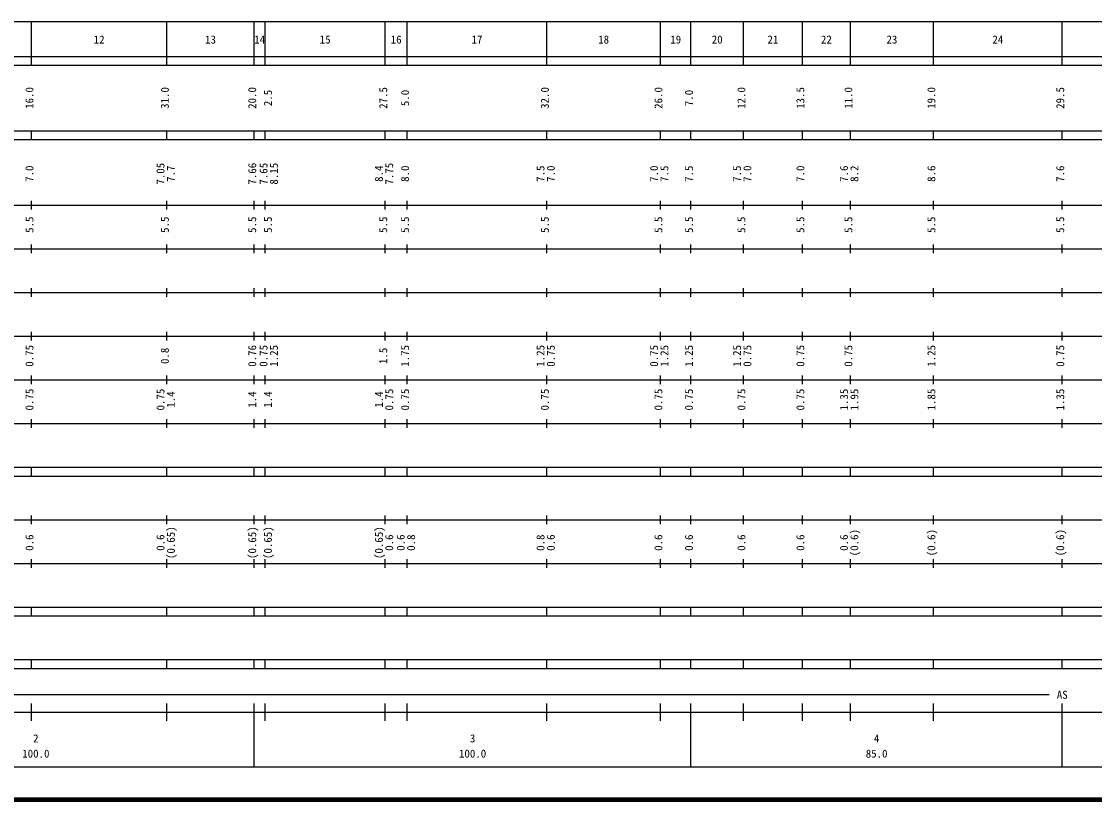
# Model space of a CAD drawing. Units: millimetres on the paper. Extents: x 40 to 680, y 20 to 380.
# Drawn here: x 214.7 to 460.4, y 20 to 198 of the extents above; entities that cross this region are included whole.
import ezdxf
from ezdxf.enums import TextEntityAlignment as Align

# ---------------------------------------------------------------- set-up
doc = ezdxf.new("R2010")
doc.units = ezdxf.units.MM
doc.layers.add('M-TTL', color=2, linetype='Continuous', lineweight=140)
doc.layers.add('M-TTL-BAND', color=7, linetype='Continuous', lineweight=25)
doc.styles.add('ＭＳ ゴシック', font='')
doc.styles.get('ＭＳ ゴシック').set_extended_font_data('MS Gothic')

msp = doc.modelspace()

# ---------------------------------------------------------------- linework, layer by layer
at = {"layer": 'M-TTL'}
msp.add_line((40, 20), (680, 20), dxfattribs=at)
at = {"layer": 'M-TTL-BAND'}
for p, q in [((68, 198), (579, 198)), ((217, 188), (217, 198)), ((248, 188), (248, 198)), ((268, 188), (268, 198)), ((270.5, 188), (270.5, 198)), ((298, 188), (298, 198)), ((303, 188), (303, 198)), ((335, 188), (335, 198)), ((361, 188), (361, 198)), ((368, 188), (368, 198)), ((380, 188), (380, 198)), ((393.5, 188), (393.5, 198)), ((404.5, 188), (404.5, 198)), ((423.5, 188), (423.5, 198)), ((453, 188), (453, 198)), ((40, 190), (579, 190)), ((40, 188), (579, 188)), ((40, 173), (579, 173)), ((217, 171), (217, 173)), ((248, 171), (248, 173)), ((268, 171), (268, 173)), ((270.5, 171), (270.5, 173)), ((298, 171), (298, 173)), ((303, 171), (303, 173)), ((335, 171), (335, 173)), ((361, 171), (361, 173)), ((368, 171), (368, 173)), ((380, 171), (380, 173)), ((393.5, 171), (393.5, 173)), ((404.5, 171), (404.5, 173)), ((423.5, 171), (423.5, 173)), ((453, 171), (453, 173)), ((40, 171), (579, 171)), ((40, 156), (579, 156)), ((217, 155), (217, 157)), ((248, 155), (248, 157)), ((268, 155), (268, 157)), ((270.5, 155), (270.5, 157)), ((298, 155), (298, 157)), ((303, 155), (303, 157)), ((335, 155), (335, 157)), ((361, 155), (361, 157)), ((368, 155), (368, 157)), ((380, 155), (380, 157)), ((393.5, 155), (393.5, 157)), ((404.5, 155), (404.5, 157)), ((423.5, 155), (423.5, 157)), ((453, 155), (453, 157)), ((46, 146), (579, 146)), ((217, 145), (217, 147)), ((248, 145), (248, 147)), ((268, 145), (268, 147)), ((270.5, 145), (270.5, 147)), ((298, 145), (298, 147)), ((303, 145), (303, 147)), ((335, 145), (335, 147)), ((361, 145), (361, 147)), ((368, 145), (368, 147)), ((380, 145), (380, 147)), ((393.5, 145), (393.5, 147)), ((404.5, 145), (404.5, 147)), ((423.5, 145), (423.5, 147)), ((453, 145), (453, 147)), ((52, 136), (579, 136)), ((217, 135), (217, 137)), ((248, 135), (248, 137)), ((268, 135), (268, 137)), ((270.5, 135), (270.5, 137)), ((298, 135), (298, 137)), ((303, 135), (303, 137)), ((335, 135), (335, 137)), ((361, 135), (361, 137)), ((368, 135), (368, 137)), ((380, 135), (380, 137)), ((393.5, 135), (393.5, 137)), ((404.5, 135), (404.5, 137)), ((423.5, 135), (423.5, 137)), ((453, 135), (453, 137)), ((46, 126), (579, 126)), ((217, 125), (217, 127)), ((248, 125), (248, 127)), ((268, 125), (268, 127)), ((270.5, 125), (270.5, 127)), ((298, 125), (298, 127)), ((303, 125), (303, 127)), ((335, 125), (335, 127)), ((361, 125), (361, 127)), ((368, 125), (368, 127)), ((380, 125), (380, 127)), ((393.5, 125), (393.5, 127)), ((404.5, 125), (404.5, 127)), ((423.5, 125), (423.5, 127)), ((453, 125), (453, 127)), ((52, 116), (579, 116)), ((217, 115), (217, 117)), ((248, 115), (248, 117)), ((268, 115), (268, 117)), ((270.5, 115), (270.5, 117)), ((298, 115), (298, 117)), ((303, 115), (303, 117)), ((335, 115), (335, 117)), ((361, 115), (361, 117)), ((368, 115), (368, 117)), ((380, 115), (380, 117)), ((393.5, 115), (393.5, 117)), ((404.5, 115), (404.5, 117)), ((423.5, 115), (423.5, 117)), ((453, 115), (453, 117)), ((46, 106), (579, 106)), ((217, 105), (217, 107)), ((248, 105), (248, 107)), ((268, 105), (268, 107)), ((270.5, 105), (270.5, 107)), ((298, 105), (298, 107)), ((303, 105), (303, 107)), ((335, 105), (335, 107)), ((361, 105), (361, 107)), ((368, 105), (368, 107)), ((380, 105), (380, 107)), ((393.5, 105), (393.5, 107)), ((404.5, 105), (404.5, 107)), ((423.5, 105), (423.5, 107)), ((453, 105), (453, 107)), ((40, 96), (579, 96)), ((217, 94), (217, 96)), ((248, 94), (248, 96)), ((268, 94), (268, 96)), ((270.5, 94), (270.5, 96)), ((298, 94), (298, 96)), ((303, 94), (303, 96)), ((335, 94), (335, 96)), ((361, 94), (361, 96)), ((368, 94), (368, 96)), ((380, 94), (380, 96)), ((393.5, 94), (393.5, 96)), ((404.5, 94), (404.5, 96)), ((423.5, 94), (423.5, 96)), ((453, 94), (453, 96)), ((40, 94), (579, 94)), ((49, 84), (579, 84)), ((217, 83), (217, 85)), ((248, 83), (248, 85)), ((268, 83), (268, 85)), ((270.5, 83), (270.5, 85)), ((298, 83), (298, 85)), ((303, 83), (303, 85)), ((335, 83), (335, 85)), ((361, 83), (361, 85)), ((368, 83), (368, 85)), ((380, 83), (380, 85)), ((393.5, 83), (393.5, 85)), ((404.5, 83), (404.5, 85)), ((423.5, 83), (423.5, 85)), ((453, 83), (453, 85)), ((40, 74), (579, 74)), ((217, 73), (217, 75)), ((248, 73), (248, 75)), ((268, 73), (268, 75)), ((270.5, 73), (270.5, 75)), ((298, 73), (298, 75)), ((303, 73), (303, 75)), ((335, 73), (335, 75)), ((361, 73), (361, 75)), ((368, 73), (368, 75)), ((380, 73), (380, 75)), ((393.5, 73), (393.5, 75)), ((404.5, 73), (404.5, 75)), ((423.5, 73), (423.5, 75)), ((453, 73), (453, 75)), ((40, 64), (579, 64)), ((217, 62), (217, 64)), ((248, 62), (248, 64)), ((268, 62), (268, 64)), ((270.5, 62), (270.5, 64)), ((298, 62), (298, 64)), ((303, 62), (303, 64)), ((335, 62), (335, 64)), ((361, 62), (361, 64)), ((368, 62), (368, 64)), ((380, 62), (380, 64)), ((393.5, 62), (393.5, 64)), ((404.5, 62), (404.5, 64)), ((423.5, 62), (423.5, 64)), ((453, 62), (453, 64)), ((40, 62), (579, 62)), ((40, 52), (579, 52)), ((217, 50), (217, 52)), ((248, 50), (248, 52)), ((268, 50), (268, 52)), ((270.5, 50), (270.5, 52)), ((298, 50), (298, 52)), ((303, 50), (303, 52)), ((335, 50), (335, 52)), ((361, 50), (361, 52)), ((368, 50), (368, 52)), ((380, 50), (380, 52)), ((393.5, 50), (393.5, 52)), ((404.5, 50), (404.5, 52)), ((423.5, 50), (423.5, 52)), ((453, 50), (453, 52)), ((40, 50), (579, 50)), ((71, 44), (450, 44)), ((217, 38), (217, 42)), ((248, 38), (248, 42)), ((268, 27.5), (268, 42)), ((270.5, 38), (270.5, 42)), ((298, 38), (298, 42)), ((303, 38), (303, 42)), ((335, 38), (335, 42)), ((361, 38), (361, 42)), ((368, 27.5), (368, 42)), ((380, 38), (380, 42)), ((393.5, 38), (393.5, 42)), ((404.5, 38), (404.5, 42)), ((423.5, 38), (423.5, 42)), ((453, 27.5), (453, 42)), ((40, 40), (579, 40)), ((68, 27.5), (579, 27.5))]:
    msp.add_line(p, q, dxfattribs=at)

# ---------------------------------------------------------------- texts
at = {"layer": 'M-TTL-BAND', "style": 'ＭＳ ゴシック'}
for s, p in [('12', (232.5, 192.405)), ('13', (258, 192.405)), ('14', (269.25, 192.405)), ('15', (284.25, 192.405)), ('16', (300.5, 192.405)), ('17', (319, 192.405)), ('18', (348, 192.405)), ('19', (364.5, 192.405)), ('20', (374, 192.405)), ('21', (386.75, 192.405)), ('22', (399, 192.405)), ('23', (414, 192.405)), ('24', (438.25, 192.405)), ('AS', (453, 42.5)), ('2', (218, 32.523)), ('3', (318, 32.523)), ('4', (410.5, 32.523)), ('100.0', (218, 29.033)), ('100.0', (318, 29.033)), ('85.0', (410.5, 29.033))]:
    msp.add_text(s, height=1.833, dxfattribs=at).set_placement(p, align=Align.BOTTOM_CENTER)
for s, p in [('16.0', (218, 180.5)), ('31.0', (249, 180.5)), ('20.0', (269, 180.5)), ('2.5', (272.594, 180.5)), ('27.5', (299, 180.5)), ('5.0', (304, 180.5)), ('32.0', (336, 180.5)), ('26.0', (362, 180.5)), ('7.0', (369, 180.5)), ('12.0', (381, 180.5)), ('13.5', (394.5, 180.5)), ('11.0', (405.5, 180.5)), ('19.0', (424.5, 180.5)), ('29.5', (454, 180.5)), ('7.0', (218, 163.174)), ('7.05', (248, 163.174)), ('7.7', (250.37, 163.174)), ('7.66', (269, 163.174)), ('7.65', (271.594, 163.174)), ('8.15', (273.964, 163.174)), ('8.4', (298, 163.174)), ('7.75', (300.37, 163.174)), ('8.0', (304, 163.174)), ('7.5', (335, 163.174)), ('7.0', (337.37, 163.174)), ('7.0', (361, 163.174)), ('7.5', (363.37, 163.174)), ('7.5', (369, 163.174)), ('7.5', (380, 163.174)), ('7.0', (382.37, 163.174)), ('7.0', (394.5, 163.174)), ('7.6', (404.5, 163.174)), ('8.2', (406.87, 163.174)), ('8.6', (424.5, 163.174)), ('7.6', (454, 163.174)), ('5.5', (218, 151.5)), ('5.5', (249, 151.5)), ('5.5', (269, 151.5)), ('5.5', (272.594, 151.5)), ('5.5', (299, 151.5)), ('5.5', (304, 151.5)), ('5.5', (336, 151.5)), ('5.5', (362, 151.5)), ('5.5', (369, 151.5)), ('5.5', (381, 151.5)), ('5.5', (394.5, 151.5)), ('5.5', (405.5, 151.5)), ('5.5', (424.5, 151.5)), ('5.5', (454, 151.5)), ('0.75', (218, 121.5)), ('0.8', (249, 121.5)), ('0.76', (269, 121.5)), ('0.75', (271.594, 121.5)), ('1.25', (273.964, 121.5)), ('1.5', (299, 121.5)), ('1.75', (304, 121.5)), ('1.25', (335, 121.5)), ('0.75', (337.37, 121.5)), ('0.75', (361, 121.5)), ('1.25', (363.37, 121.5)), ('1.25', (369, 121.5)), ('1.25', (380, 121.5)), ('0.75', (382.37, 121.5)), ('0.75', (394.5, 121.5)), ('0.75', (405.5, 121.5)), ('1.25', (424.5, 121.5)), ('0.75', (454, 121.5)), ('0.75', (218, 111.5)), ('0.75', (248, 111.5)), ('1.4', (250.37, 111.5)), ('1.4', (269, 111.5)), ('1.4', (272.594, 111.5)), ('1.4', (298, 111.5)), ('0.75', (300.37, 111.5)), ('0.75', (304, 111.5)), ('0.75', (336, 111.5)), ('0.75', (362, 111.5)), ('0.75', (369, 111.5)), ('0.75', (381, 111.5)), ('0.75', (394.5, 111.5)), ('1.35', (404.5, 111.5)), ('1.95', (406.87, 111.5)), ('1.85', (424.5, 111.5)), ('1.35', (454, 111.5)), ('(0.65)', (250.37, 78.764)), ('(0.65)', (269, 78.764)), ('(0.65)', (272.594, 78.764)), ('(0.65)', (298, 78.764)), ('(0.6)', (406.87, 78.764)), ('(0.6)', (424.5, 78.764)), ('(0.6)', (454, 78.764)), ('0.6', (218, 78.764)), ('0.6', (248, 78.764)), ('0.6', (300.37, 78.764)), ('0.6', (303, 78.764)), ('0.8', (305.37, 78.764)), ('0.8', (335, 78.764)), ('0.6', (337.37, 78.764)), ('0.6', (362, 78.764)), ('0.6', (369, 78.764)), ('0.6', (381, 78.764)), ('0.6', (394.5, 78.764)), ('0.6', (404.5, 78.764))]:
    msp.add_text(s, height=1.833, rotation=90, dxfattribs=at).set_placement(p, align=Align.BOTTOM_CENTER)

doc.saveas('drawing.dxf')
